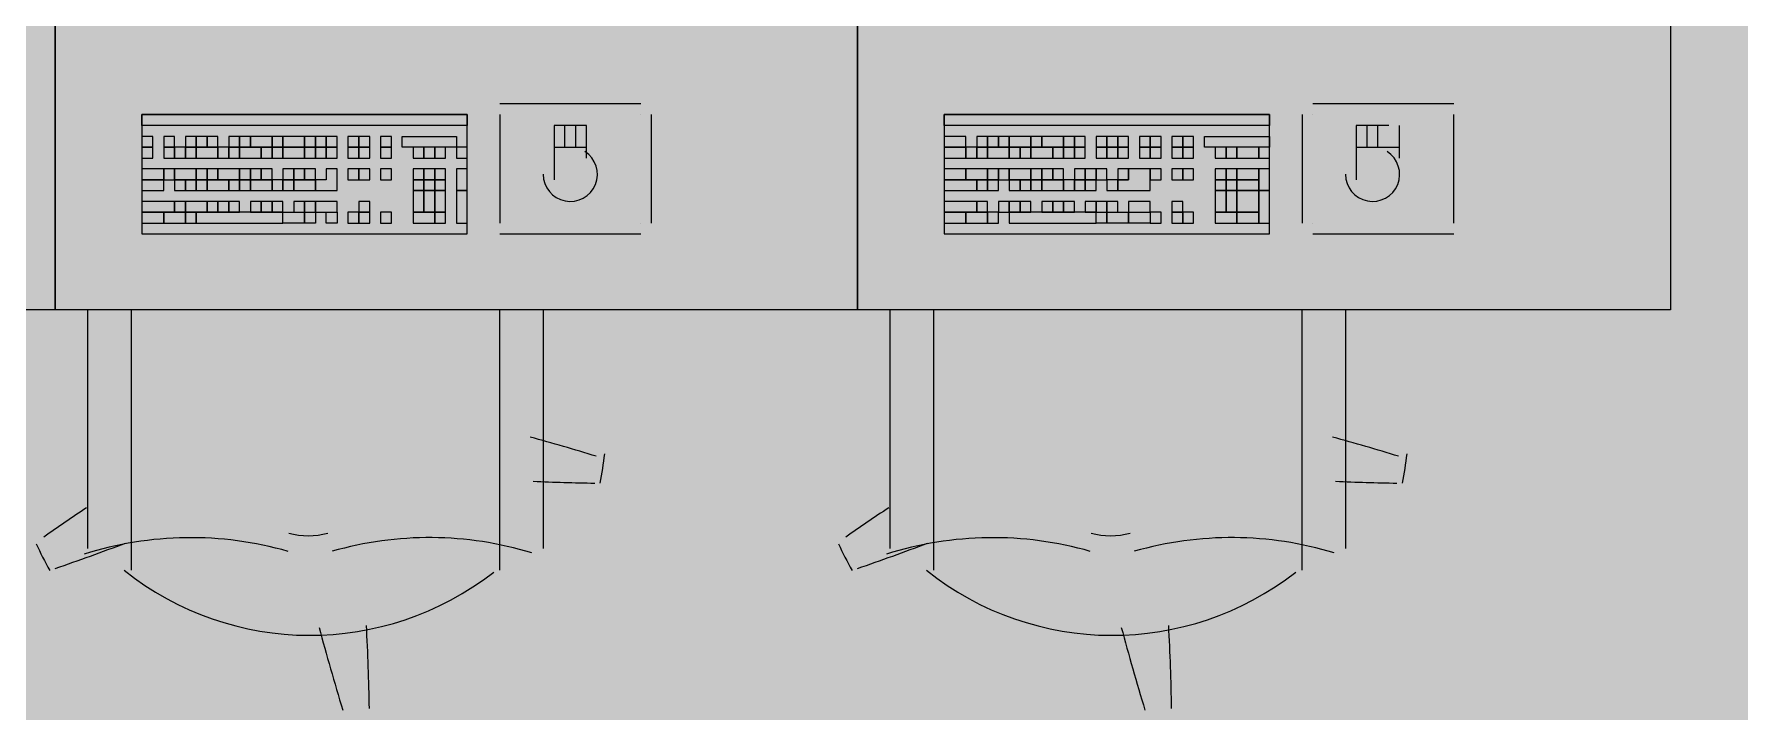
# Model space of a CAD drawing. Header units: millimetres. Extents: x 0 to 90.2, y 0 to 62.5.
# Drawn here: x 70.208 to 72.568, y 41.947 to 42.884 of the extents above; entities that cross this region are included whole.
import ezdxf

# ---------------------------------------------------------------- set-up
doc = ezdxf.new("R2010")
doc.units = ezdxf.units.MM
doc.layers.add('PDF_014405$FT-FIXFIT', color=7, linetype='Continuous')
doc.layers.add('PDF_014405$HL-TMP', color=7, linetype='Continuous', true_color=0xe6db59)

msp = doc.modelspace()

# ---------------------------------------------------------------- linework, layer by layer
at = {"layer": 'PDF_014405$FT-FIXFIT', "lineweight": 0}
for points in [[(69.1277, 43.7326), (70.2376, 43.7326), (70.2376, 42.5027), (69.1277, 42.5027)], [(70.2376, 43.7326), (71.3475, 43.7326), (71.3475, 42.5027), (70.2376, 42.5027)], [(71.3475, 43.7326), (72.4724, 43.7326), (72.4724, 42.5027), (71.3475, 42.5027)], [(70.3576, 42.7727), (70.8076, 42.7727), (70.8076, 42.7577), (70.3576, 42.7577)], [(70.3576, 42.6077), (70.8076, 42.6077), (70.8076, 42.7727), (70.3576, 42.7727)], [(71.4675, 42.7727), (71.9175, 42.7727), (71.9175, 42.7577), (71.4675, 42.7577)], [(71.4675, 42.6077), (71.9175, 42.6077), (71.9175, 42.7727), (71.4675, 42.7727)], [(70.3576, 42.7277), (70.3726, 42.7277), (70.3726, 42.7427), (70.3576, 42.7427)], [(70.3876, 42.7277), (70.4026, 42.7277), (70.4026, 42.7427), (70.3876, 42.7427)], [(70.4176, 42.7277), (70.4326, 42.7277), (70.4326, 42.7427), (70.4176, 42.7427)], [(70.4326, 42.7277), (70.4476, 42.7277), (70.4476, 42.7427), (70.4326, 42.7427)], [(70.4476, 42.7277), (70.4626, 42.7277), (70.4626, 42.7427), (70.4476, 42.7427)], [(70.4776, 42.7277), (70.4926, 42.7277), (70.4926, 42.7427), (70.4776, 42.7427)], [(70.4926, 42.7277), (70.5076, 42.7277), (70.5076, 42.7427), (70.4926, 42.7427)], [(70.5076, 42.7277), (70.5376, 42.7277), (70.5376, 42.7427), (70.5076, 42.7427)], [(70.5376, 42.7277), (70.5526, 42.7277), (70.5526, 42.7427), (70.5376, 42.7427)], [(70.5526, 42.7277), (70.5826, 42.7277), (70.5826, 42.7427), (70.5526, 42.7427)], [(70.5826, 42.7277), (70.5976, 42.7277), (70.5976, 42.7427), (70.5826, 42.7427)], [(70.5976, 42.7277), (70.6126, 42.7277), (70.6126, 42.7427), (70.5976, 42.7427)], [(70.6126, 42.7277), (70.6276, 42.7277), (70.6276, 42.7427), (70.6126, 42.7427)], [(70.6426, 42.7277), (70.6576, 42.7277), (70.6576, 42.7427), (70.6426, 42.7427)], [(70.6576, 42.7277), (70.6726, 42.7277), (70.6726, 42.7427), (70.6576, 42.7427)], [(70.6876, 42.7277), (70.7026, 42.7277), (70.7026, 42.7427), (70.6876, 42.7427)], [(70.7176, 42.7427), (70.7926, 42.7427), (70.7926, 42.7277), (70.7176, 42.7277)], [(71.4675, 42.7277), (71.4975, 42.7277), (71.4975, 42.7427), (71.4675, 42.7427)], [(71.5125, 42.7277), (71.5275, 42.7277), (71.5275, 42.7427), (71.5125, 42.7427)], [(71.5275, 42.7277), (71.5425, 42.7277), (71.5425, 42.7427), (71.5275, 42.7427)], [(71.5425, 42.7277), (71.5575, 42.7277), (71.5575, 42.7427), (71.5425, 42.7427)], [(71.5575, 42.7277), (71.5875, 42.7277), (71.5875, 42.7427), (71.5575, 42.7427)], [(71.5875, 42.7277), (71.6025, 42.7277), (71.6025, 42.7427), (71.5875, 42.7427)], [(71.6025, 42.7277), (71.6325, 42.7277), (71.6325, 42.7427), (71.6025, 42.7427)], [(71.6325, 42.7277), (71.6475, 42.7277), (71.6475, 42.7427), (71.6325, 42.7427)], [(71.6475, 42.7277), (71.6625, 42.7277), (71.6625, 42.7427), (71.6475, 42.7427)], [(71.6775, 42.7277), (71.6925, 42.7277), (71.6925, 42.7427), (71.6775, 42.7427)], [(71.6925, 42.7277), (71.7075, 42.7277), (71.7075, 42.7427), (71.6925, 42.7427)], [(71.7075, 42.7277), (71.7225, 42.7277), (71.7225, 42.7427), (71.7075, 42.7427)], [(71.7375, 42.7277), (71.7525, 42.7277), (71.7525, 42.7427), (71.7375, 42.7427)], [(71.7525, 42.7277), (71.7675, 42.7277), (71.7675, 42.7427), (71.7525, 42.7427)], [(71.7825, 42.7277), (71.7975, 42.7277), (71.7975, 42.7427), (71.7825, 42.7427)], [(71.7975, 42.7277), (71.8125, 42.7277), (71.8125, 42.7427), (71.7975, 42.7427)], [(71.8275, 42.7427), (71.9175, 42.7427), (71.9175, 42.7277), (71.8275, 42.7277)], [(70.3576, 42.7127), (70.3726, 42.7127), (70.3726, 42.7277), (70.3576, 42.7277)], [(70.3876, 42.7127), (70.4026, 42.7127), (70.4026, 42.7277), (70.3876, 42.7277)], [(70.4026, 42.7127), (70.4176, 42.7127), (70.4176, 42.7277), (70.4026, 42.7277)], [(70.4176, 42.7127), (70.4326, 42.7127), (70.4326, 42.7277), (70.4176, 42.7277)], [(70.4326, 42.7127), (70.4626, 42.7127), (70.4626, 42.7277), (70.4326, 42.7277)], [(70.4626, 42.7127), (70.4776, 42.7127), (70.4776, 42.7277), (70.4626, 42.7277)], [(70.4776, 42.7127), (70.4926, 42.7127), (70.4926, 42.7277), (70.4776, 42.7277)], [(70.4926, 42.7127), (70.5226, 42.7127), (70.5226, 42.7277), (70.4926, 42.7277)], [(70.5226, 42.7127), (70.5376, 42.7127), (70.5376, 42.7277), (70.5226, 42.7277)], [(70.5376, 42.7127), (70.5526, 42.7127), (70.5526, 42.7277), (70.5376, 42.7277)], [(70.5526, 42.7127), (70.5826, 42.7127), (70.5826, 42.7277), (70.5526, 42.7277)], [(70.5826, 42.7127), (70.5976, 42.7127), (70.5976, 42.7277), (70.5826, 42.7277)], [(70.5976, 42.7127), (70.6126, 42.7127), (70.6126, 42.7277), (70.5976, 42.7277)], [(70.6126, 42.7127), (70.6276, 42.7127), (70.6276, 42.7277), (70.6126, 42.7277)], [(70.6426, 42.7127), (70.6576, 42.7127), (70.6576, 42.7277), (70.6426, 42.7277)], [(70.6576, 42.7127), (70.6726, 42.7127), (70.6726, 42.7277), (70.6576, 42.7277)], [(70.6876, 42.7127), (70.7026, 42.7127), (70.7026, 42.7277), (70.6876, 42.7277)], [(70.7326, 42.7127), (70.7476, 42.7127), (70.7476, 42.7277), (70.7326, 42.7277)], [(70.7476, 42.7127), (70.7626, 42.7127), (70.7626, 42.7277), (70.7476, 42.7277)], [(70.7626, 42.7127), (70.7776, 42.7127), (70.7776, 42.7277), (70.7626, 42.7277)], [(70.7926, 42.7127), (70.8076, 42.7127), (70.8076, 42.7277), (70.7926, 42.7277)], [(71.4675, 42.7127), (71.4975, 42.7127), (71.4975, 42.7277), (71.4675, 42.7277)], [(71.4975, 42.7127), (71.5125, 42.7127), (71.5125, 42.7277), (71.4975, 42.7277)], [(71.5125, 42.7127), (71.5275, 42.7127), (71.5275, 42.7277), (71.5125, 42.7277)], [(71.5275, 42.7127), (71.5575, 42.7127), (71.5575, 42.7277), (71.5275, 42.7277)], [(71.5575, 42.7127), (71.5725, 42.7127), (71.5725, 42.7277), (71.5575, 42.7277)], [(71.5725, 42.7127), (71.5875, 42.7127), (71.5875, 42.7277), (71.5725, 42.7277)], [(71.5875, 42.7127), (71.6175, 42.7127), (71.6175, 42.7277), (71.5875, 42.7277)], [(71.6175, 42.7127), (71.6325, 42.7127), (71.6325, 42.7277), (71.6175, 42.7277)], [(71.6325, 42.7127), (71.6475, 42.7127), (71.6475, 42.7277), (71.6325, 42.7277)], [(71.6475, 42.7127), (71.6625, 42.7127), (71.6625, 42.7277), (71.6475, 42.7277)], [(71.6775, 42.7127), (71.6925, 42.7127), (71.6925, 42.7277), (71.6775, 42.7277)], [(71.6925, 42.7127), (71.7075, 42.7127), (71.7075, 42.7277), (71.6925, 42.7277)], [(71.7075, 42.7127), (71.7225, 42.7127), (71.7225, 42.7277), (71.7075, 42.7277)], [(71.7375, 42.7127), (71.7525, 42.7127), (71.7525, 42.7277), (71.7375, 42.7277)], [(71.7525, 42.7127), (71.7675, 42.7127), (71.7675, 42.7277), (71.7525, 42.7277)], [(71.7825, 42.7127), (71.7975, 42.7127), (71.7975, 42.7277), (71.7825, 42.7277)], [(71.7975, 42.7127), (71.8125, 42.7127), (71.8125, 42.7277), (71.7975, 42.7277)], [(71.8425, 42.7127), (71.8575, 42.7127), (71.8575, 42.7277), (71.8425, 42.7277)], [(71.8575, 42.7127), (71.8725, 42.7127), (71.8725, 42.7277), (71.8575, 42.7277)], [(71.8725, 42.7127), (71.9025, 42.7127), (71.9025, 42.7277), (71.8725, 42.7277)], [(71.9025, 42.7127), (71.9175, 42.7127), (71.9175, 42.7277), (71.9025, 42.7277)], [(70.3576, 42.6827), (70.3876, 42.6827), (70.3876, 42.6977), (70.3576, 42.6977)], [(70.3876, 42.6827), (70.4026, 42.6827), (70.4026, 42.6977), (70.3876, 42.6977)], [(70.4026, 42.6827), (70.4326, 42.6827), (70.4326, 42.6977), (70.4026, 42.6977)], [(70.4326, 42.6827), (70.4476, 42.6827), (70.4476, 42.6977), (70.4326, 42.6977)], [(70.4476, 42.6827), (70.4626, 42.6827), (70.4626, 42.6977), (70.4476, 42.6977)], [(70.4626, 42.6827), (70.4926, 42.6827), (70.4926, 42.6977), (70.4626, 42.6977)], [(70.4926, 42.6827), (70.5076, 42.6827), (70.5076, 42.6977), (70.4926, 42.6977)], [(70.5076, 42.6827), (70.5226, 42.6827), (70.5226, 42.6977), (70.5076, 42.6977)], [(70.5226, 42.6827), (70.5376, 42.6827), (70.5376, 42.6977), (70.5226, 42.6977)], [(70.5526, 42.6827), (70.5676, 42.6827), (70.5676, 42.6977), (70.5526, 42.6977)], [(70.5676, 42.6827), (70.5826, 42.6827), (70.5826, 42.6977), (70.5676, 42.6977)], [(70.5826, 42.6827), (70.5976, 42.6827), (70.5976, 42.6977), (70.5826, 42.6977)], [(70.6126, 42.6677), (70.6276, 42.6677), (70.6276, 42.6977), (70.6126, 42.6977), (70.6126, 42.6827), (70.5976, 42.6827), (70.5976, 42.6677)], [(70.6426, 42.6827), (70.6576, 42.6827), (70.6576, 42.6977), (70.6426, 42.6977)], [(70.6576, 42.6827), (70.6726, 42.6827), (70.6726, 42.6977), (70.6576, 42.6977)], [(70.6876, 42.6827), (70.7026, 42.6827), (70.7026, 42.6977), (70.6876, 42.6977)], [(70.7326, 42.6827), (70.7476, 42.6827), (70.7476, 42.6977), (70.7326, 42.6977)], [(70.7476, 42.6827), (70.7626, 42.6827), (70.7626, 42.6977), (70.7476, 42.6977)], [(70.7626, 42.6827), (70.7776, 42.6827), (70.7776, 42.6977), (70.7626, 42.6977)], [(70.7926, 42.6677), (70.8076, 42.6677), (70.8076, 42.6977), (70.7926, 42.6977)], [(71.4675, 42.6827), (71.4975, 42.6827), (71.4975, 42.6977), (71.4675, 42.6977)], [(71.4975, 42.6827), (71.5275, 42.6827), (71.5275, 42.6977), (71.4975, 42.6977)], [(71.5275, 42.6827), (71.5425, 42.6827), (71.5425, 42.6977), (71.5275, 42.6977)], [(71.5425, 42.6827), (71.5575, 42.6827), (71.5575, 42.6977), (71.5425, 42.6977)], [(71.5575, 42.6827), (71.5875, 42.6827), (71.5875, 42.6977), (71.5575, 42.6977)], [(71.5875, 42.6827), (71.6025, 42.6827), (71.6025, 42.6977), (71.5875, 42.6977)], [(71.6025, 42.6827), (71.6175, 42.6827), (71.6175, 42.6977), (71.6025, 42.6977)], [(71.6175, 42.6827), (71.6325, 42.6827), (71.6325, 42.6977), (71.6175, 42.6977)], [(71.6475, 42.6827), (71.6625, 42.6827), (71.6625, 42.6977), (71.6475, 42.6977)], [(71.6625, 42.6827), (71.6775, 42.6827), (71.6775, 42.6977), (71.6625, 42.6977)], [(71.6775, 42.6827), (71.6925, 42.6827), (71.6925, 42.6977), (71.6775, 42.6977)], [(71.7225, 42.6677), (71.7525, 42.6677), (71.7525, 42.6977), (71.7225, 42.6977), (71.7225, 42.6827), (71.7075, 42.6827), (71.7075, 42.6677)], [(71.7075, 42.6827), (71.7225, 42.6827), (71.7225, 42.6977), (71.7075, 42.6977)], [(71.7525, 42.6827), (71.7675, 42.6827), (71.7675, 42.6977), (71.7525, 42.6977)], [(71.7825, 42.6827), (71.7975, 42.6827), (71.7975, 42.6977), (71.7825, 42.6977)], [(71.7975, 42.6827), (71.8125, 42.6827), (71.8125, 42.6977), (71.7975, 42.6977)], [(71.8425, 42.6827), (71.8575, 42.6827), (71.8575, 42.6977), (71.8425, 42.6977)], [(71.8575, 42.6827), (71.8725, 42.6827), (71.8725, 42.6977), (71.8575, 42.6977)], [(71.8725, 42.6827), (71.9025, 42.6827), (71.9025, 42.6977), (71.8725, 42.6977)], [(71.9025, 42.6677), (71.9175, 42.6677), (71.9175, 42.6977), (71.9025, 42.6977)], [(70.3576, 42.6677), (70.3876, 42.6677), (70.3876, 42.6827), (70.3576, 42.6827)], [(70.4026, 42.6677), (70.4176, 42.6677), (70.4176, 42.6827), (70.4026, 42.6827)], [(70.4176, 42.6677), (70.4326, 42.6677), (70.4326, 42.6827), (70.4176, 42.6827)], [(70.4326, 42.6677), (70.4476, 42.6677), (70.4476, 42.6827), (70.4326, 42.6827)], [(70.4476, 42.6677), (70.4776, 42.6677), (70.4776, 42.6827), (70.4476, 42.6827)], [(70.4776, 42.6677), (70.4926, 42.6677), (70.4926, 42.6827), (70.4776, 42.6827)], [(70.4926, 42.6677), (70.5076, 42.6677), (70.5076, 42.6827), (70.4926, 42.6827)], [(70.5076, 42.6677), (70.5376, 42.6677), (70.5376, 42.6827), (70.5076, 42.6827)], [(70.5376, 42.6677), (70.5526, 42.6677), (70.5526, 42.6827), (70.5376, 42.6827)], [(70.5526, 42.6677), (70.5676, 42.6677), (70.5676, 42.6827), (70.5526, 42.6827)], [(70.5676, 42.6677), (70.5976, 42.6677), (70.5976, 42.6827), (70.5676, 42.6827)], [(70.7326, 42.6677), (70.7476, 42.6677), (70.7476, 42.6827), (70.7326, 42.6827)], [(70.7326, 42.6377), (70.7476, 42.6377), (70.7476, 42.6677), (70.7326, 42.6677)], [(70.7476, 42.6677), (70.7626, 42.6677), (70.7626, 42.6827), (70.7476, 42.6827)], [(70.7476, 42.6377), (70.7626, 42.6377), (70.7626, 42.6677), (70.7476, 42.6677)], [(70.7626, 42.6677), (70.7776, 42.6677), (70.7776, 42.6827), (70.7626, 42.6827)], [(70.7626, 42.6377), (70.7776, 42.6377), (70.7776, 42.6677), (70.7626, 42.6677)], [(70.7926, 42.6227), (70.8076, 42.6227), (70.8076, 42.6677), (70.7926, 42.6677)], [(71.4675, 42.6677), (71.5125, 42.6677), (71.5125, 42.6827), (71.4675, 42.6827)], [(71.5125, 42.6677), (71.5275, 42.6677), (71.5275, 42.6827), (71.5125, 42.6827)], [(71.5275, 42.6677), (71.5425, 42.6677), (71.5425, 42.6827), (71.5275, 42.6827)], [(71.5575, 42.6677), (71.5725, 42.6677), (71.5725, 42.6827), (71.5575, 42.6827)], [(71.5725, 42.6677), (71.5875, 42.6677), (71.5875, 42.6827), (71.5725, 42.6827)], [(71.5875, 42.6677), (71.6025, 42.6677), (71.6025, 42.6827), (71.5875, 42.6827)], [(71.6025, 42.6677), (71.6325, 42.6677), (71.6325, 42.6827), (71.6025, 42.6827)], [(71.6325, 42.6677), (71.6475, 42.6677), (71.6475, 42.6827), (71.6325, 42.6827)], [(71.6475, 42.6677), (71.6625, 42.6677), (71.6625, 42.6827), (71.6475, 42.6827)], [(71.6625, 42.6677), (71.6775, 42.6677), (71.6775, 42.6827), (71.6625, 42.6827)], [(71.6925, 42.6677), (71.7075, 42.6677), (71.7075, 42.6827), (71.6925, 42.6827)], [(71.8425, 42.6677), (71.8575, 42.6677), (71.8575, 42.6827), (71.8425, 42.6827)], [(71.8425, 42.6377), (71.8575, 42.6377), (71.8575, 42.6677), (71.8425, 42.6677)], [(71.8575, 42.6677), (71.8725, 42.6677), (71.8725, 42.6827), (71.8575, 42.6827)], [(71.8575, 42.6377), (71.8725, 42.6377), (71.8725, 42.6677), (71.8575, 42.6677)], [(71.8725, 42.6677), (71.9025, 42.6677), (71.9025, 42.6827), (71.8725, 42.6827)], [(71.8725, 42.6377), (71.9025, 42.6377), (71.9025, 42.6677), (71.8725, 42.6677)], [(71.9025, 42.6227), (71.9175, 42.6227), (71.9175, 42.6677), (71.9025, 42.6677)], [(70.3576, 42.6377), (70.4026, 42.6377), (70.4026, 42.6527), (70.3576, 42.6527)], [(70.4026, 42.6377), (70.4176, 42.6377), (70.4176, 42.6527), (70.4026, 42.6527)], [(70.4176, 42.6377), (70.4476, 42.6377), (70.4476, 42.6527), (70.4176, 42.6527)], [(70.4476, 42.6377), (70.4626, 42.6377), (70.4626, 42.6527), (70.4476, 42.6527)], [(70.4626, 42.6377), (70.4776, 42.6377), (70.4776, 42.6527), (70.4626, 42.6527)], [(70.4776, 42.6377), (70.4926, 42.6377), (70.4926, 42.6527), (70.4776, 42.6527)], [(70.5076, 42.6377), (70.5226, 42.6377), (70.5226, 42.6527), (70.5076, 42.6527)], [(70.5226, 42.6377), (70.5376, 42.6377), (70.5376, 42.6527), (70.5226, 42.6527)], [(70.5376, 42.6377), (70.5526, 42.6377), (70.5526, 42.6527), (70.5376, 42.6527)], [(70.5676, 42.6377), (70.5826, 42.6377), (70.5826, 42.6527), (70.5676, 42.6527)], [(70.5826, 42.6377), (70.5976, 42.6377), (70.5976, 42.6527), (70.5826, 42.6527)], [(70.5976, 42.6377), (70.6276, 42.6377), (70.6276, 42.6527), (70.5976, 42.6527)], [(70.6576, 42.6377), (70.6726, 42.6377), (70.6726, 42.6527), (70.6576, 42.6527)], [(71.4675, 42.6377), (71.5125, 42.6377), (71.5125, 42.6527), (71.4675, 42.6527)], [(71.5125, 42.6377), (71.5275, 42.6377), (71.5275, 42.6527), (71.5125, 42.6527)], [(71.5425, 42.6377), (71.5575, 42.6377), (71.5575, 42.6527), (71.5425, 42.6527)], [(71.5575, 42.6377), (71.5725, 42.6377), (71.5725, 42.6527), (71.5575, 42.6527)], [(71.5725, 42.6377), (71.5875, 42.6377), (71.5875, 42.6527), (71.5725, 42.6527)], [(71.6025, 42.6377), (71.6175, 42.6377), (71.6175, 42.6527), (71.6025, 42.6527)], [(71.6175, 42.6377), (71.6325, 42.6377), (71.6325, 42.6527), (71.6175, 42.6527)], [(71.6325, 42.6377), (71.6475, 42.6377), (71.6475, 42.6527), (71.6325, 42.6527)], [(71.6625, 42.6377), (71.6775, 42.6377), (71.6775, 42.6527), (71.6625, 42.6527)], [(71.6775, 42.6377), (71.6925, 42.6377), (71.6925, 42.6527), (71.6775, 42.6527)], [(71.6925, 42.6377), (71.7075, 42.6377), (71.7075, 42.6527), (71.6925, 42.6527)], [(71.7225, 42.6377), (71.7525, 42.6377), (71.7525, 42.6527), (71.7225, 42.6527)], [(71.7825, 42.6377), (71.7975, 42.6377), (71.7975, 42.6527), (71.7825, 42.6527)], [(70.3576, 42.6227), (70.3876, 42.6227), (70.3876, 42.6377), (70.3576, 42.6377)], [(70.3876, 42.6227), (70.4176, 42.6227), (70.4176, 42.6377), (70.3876, 42.6377)], [(70.4176, 42.6227), (70.4326, 42.6227), (70.4326, 42.6377), (70.4176, 42.6377)], [(70.4326, 42.6227), (70.5526, 42.6227), (70.5526, 42.6377), (70.4326, 42.6377)], [(70.5826, 42.6227), (70.5526, 42.6227), (70.5526, 42.6377), (70.5826, 42.6377)], [(70.5976, 42.6227), (70.5826, 42.6227), (70.5826, 42.6377), (70.5976, 42.6377)], [(70.6276, 42.6227), (70.6126, 42.6227), (70.6126, 42.6377), (70.6276, 42.6377)], [(70.6426, 42.6227), (70.6576, 42.6227), (70.6576, 42.6377), (70.6426, 42.6377)], [(70.6576, 42.6227), (70.6726, 42.6227), (70.6726, 42.6377), (70.6576, 42.6377)], [(70.6876, 42.6227), (70.7026, 42.6227), (70.7026, 42.6377), (70.6876, 42.6377)], [(70.7326, 42.6227), (70.7626, 42.6227), (70.7626, 42.6377), (70.7326, 42.6377)], [(70.7626, 42.6227), (70.7776, 42.6227), (70.7776, 42.6377), (70.7626, 42.6377)], [(71.4675, 42.6227), (71.4975, 42.6227), (71.4975, 42.6377), (71.4675, 42.6377)], [(71.4975, 42.6227), (71.5275, 42.6227), (71.5275, 42.6377), (71.4975, 42.6377)], [(71.5275, 42.6227), (71.5425, 42.6227), (71.5425, 42.6377), (71.5275, 42.6377)], [(71.5575, 42.6227), (71.6775, 42.6227), (71.6775, 42.6377), (71.5575, 42.6377)], [(71.6925, 42.6227), (71.6775, 42.6227), (71.6775, 42.6377), (71.6925, 42.6377)], [(71.7225, 42.6227), (71.6925, 42.6227), (71.6925, 42.6377), (71.7225, 42.6377)], [(71.7525, 42.6227), (71.7225, 42.6227), (71.7225, 42.6377), (71.7525, 42.6377)], [(71.7525, 42.6227), (71.7675, 42.6227), (71.7675, 42.6377), (71.7525, 42.6377)], [(71.7825, 42.6227), (71.7975, 42.6227), (71.7975, 42.6377), (71.7825, 42.6377)], [(71.7975, 42.6227), (71.8125, 42.6227), (71.8125, 42.6377), (71.7975, 42.6377)], [(71.8425, 42.6227), (71.8725, 42.6227), (71.8725, 42.6377), (71.8425, 42.6377)], [(71.8725, 42.6227), (71.9025, 42.6227), (71.9025, 42.6377), (71.8725, 42.6377)]]:
    msp.add_lwpolyline(points, close=True, dxfattribs=at)
for points in [[(71.0476, 42.7877), (70.8526, 42.7877)], [(72.1725, 42.7877), (71.9775, 42.7877)], [(70.8526, 42.7727), (70.8526, 42.7727)], [(70.8526, 42.7727), (70.8526, 42.6227)], [(71.0476, 42.7727), (71.0476, 42.7727)], [(71.0626, 42.6227), (71.0626, 42.7727)], [(71.9625, 42.7727), (71.9625, 42.6227)], [(71.9775, 42.7727), (71.9775, 42.7727)], [(72.1725, 42.6227), (72.1725, 42.7727)], [(70.9726, 42.7127), (70.9726, 42.7577), (70.9276, 42.7577), (70.9276, 42.6827)], [(70.9426, 42.7277), (70.9426, 42.7577)], [(70.9576, 42.7277), (70.9576, 42.7577)], [(72.0825, 42.7577), (72.0375, 42.7577), (72.0375, 42.6827)], [(72.0525, 42.7277), (72.0525, 42.7577)], [(72.0675, 42.7277), (72.0675, 42.7577)], [(72.0975, 42.7127), (72.0975, 42.7577)], [(70.9276, 42.7277), (70.9726, 42.7277)], [(72.0375, 42.7277), (72.0975, 42.7277)], [(71.0476, 42.6227), (71.0476, 42.6227)], [(71.9775, 42.6227), (71.9775, 42.6227)], [(72.1725, 42.6227), (72.1725, 42.6227)], [(70.8526, 42.6077), (71.0476, 42.6077)], [(71.9775, 42.6077), (72.1725, 42.6077)], [(70.2826, 42.1728), (70.2826, 42.5027)], [(70.3426, 42.5027), (70.3426, 42.1428)], [(70.8526, 42.1428), (70.8526, 42.5027)], [(70.9126, 42.5027), (70.9126, 42.1728)], [(71.3925, 42.1728), (71.3925, 42.5027)], [(71.4525, 42.5027), (71.4525, 42.1428)], [(71.9625, 42.1428), (71.9625, 42.5027)], [(72.0225, 42.5027), (72.0225, 42.1728)]]:
    msp.add_lwpolyline(points, dxfattribs=at)
for centre, radius, start, end in [((70.9501, 42.6902), 0.0375, 179.9998, 57.3105), ((72.06, 42.6902), 0.0375, 179.9998, 57.3105), ((70.0176, 39.138), 3.3073, 72.9713, 74.6192), ((71.1276, 39.138), 3.3073, 72.9713, 74.6192), ((70.5876, 42.3479), 0.4125, 348.1348, 353.8639), ((71.6976, 42.3479), 0.4125, 348.1348, 353.8639), ((71.0404, 45.5814), 3.3187, 267.5576, 269.0247), ((72.1503, 45.5814), 3.3187, 267.5576, 269.0247), ((72.1256, 39.4722), 3.3172, 123.7891, 125.0268), ((73.2355, 39.4722), 3.3172, 123.7891, 125.0268), ((70.5876, 42.3479), 0.4124, 204.1313, 209.8665), ((69.1627, 45.2729), 3.3073, 288.9678, 290.7531), ((70.4251, 41.7003), 0.4874, 73.9755, 107.6134), ((70.5876, 42.2879), 0.0975, 253.9762, 286.0238), ((70.7551, 41.7003), 0.4875, 73.0755, 106.0229), ((71.6976, 42.3479), 0.4124, 204.1313, 209.8665), ((70.2726, 45.2729), 3.3073, 288.9678, 290.7531), ((71.535, 41.7003), 0.4874, 73.9755, 107.6134), ((71.6976, 42.2879), 0.0975, 253.9762, 286.0238), ((71.865, 41.7003), 0.4875, 73.0755, 106.0229), ((70.5901, 42.4652), 0.4125, 231.4384, 308.0248), ((71.7, 42.4652), 0.4125, 231.4384, 308.0248), ((73.7979, 42.918), 3.3076, 194.969, 197.0287), ((67.3615, 41.8952), 3.3111, 0.9733, 2.965), ((74.9078, 42.918), 3.3076, 194.969, 197.0287), ((68.4714, 41.8952), 3.3111, 0.9733, 2.965)]:
    msp.add_arc(centre, radius, start, end, dxfattribs=at)
at = {"layer": 'PDF_014405$HL-TMP', "color": 54, "true_color": 0x999900, "transparency": 33554559}
for points in [[(73.5823, 45.2625), (61.7034, 45.2625), (73.5823, 36.6832)], [(61.7034, 45.2625), (73.5823, 36.6832), (61.7034, 36.6832)]]:
    msp.add_solid(points, dxfattribs=at)

doc.saveas('drawing.dxf')
